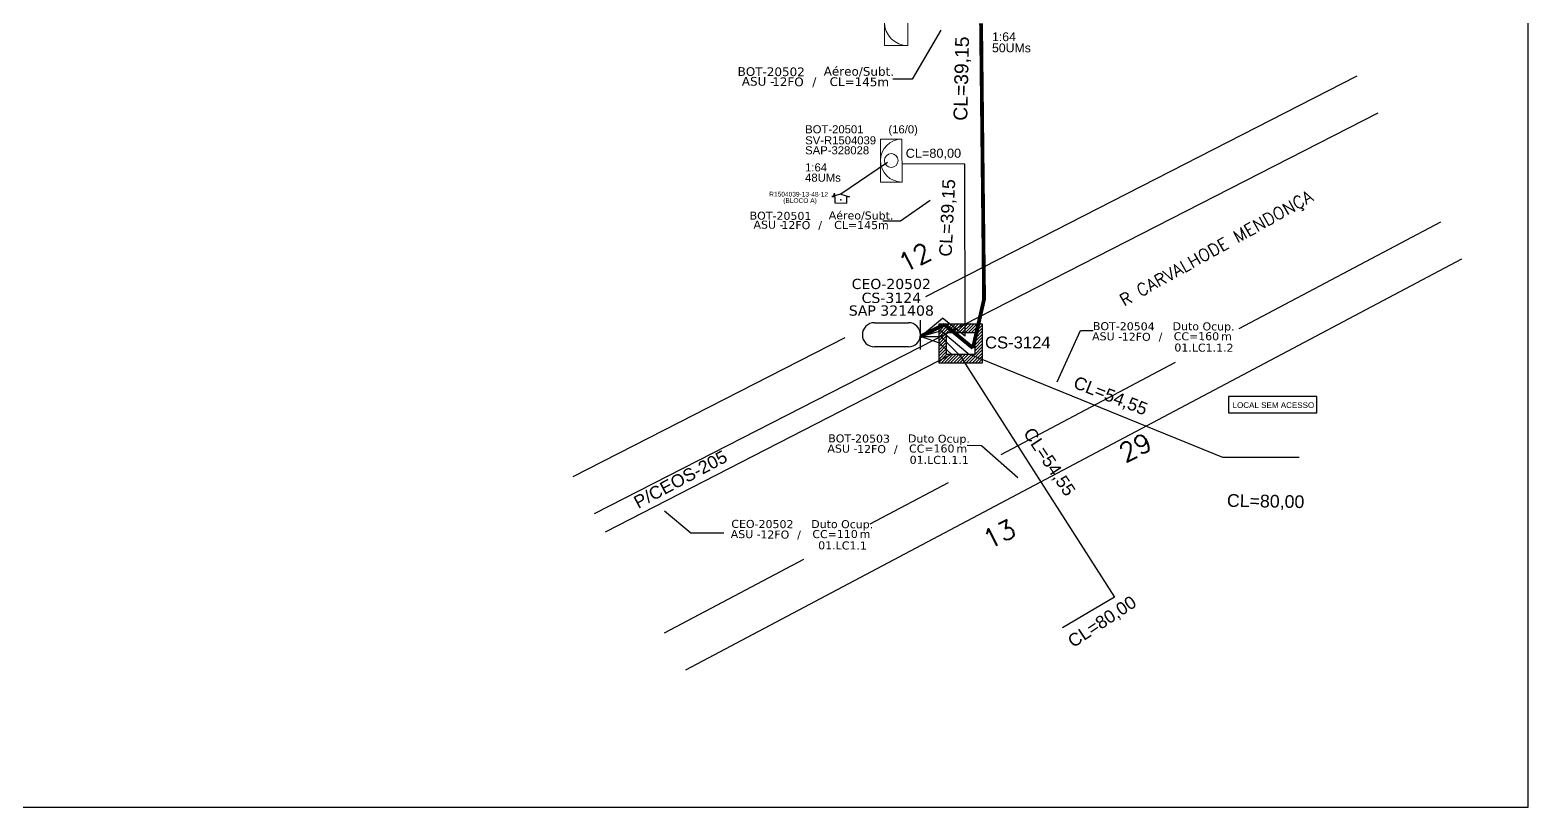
# Model space of a CAD drawing. Header units: inches. Extents: x 27113 to 27952, y 293751 to 294345.
# Drawn here: x 27544.4 to 27952, y 293751 to 293962.3 of the extents above; entities that cross this region are included whole.
import ezdxf
from ezdxf.enums import TextEntityAlignment as Align

# ---------------------------------------------------------------- set-up
doc = ezdxf.new("R2010")
doc.units = ezdxf.units.IN
doc.header["$MEASUREMENT"] = 0
for name, color, linetype in [('10.1-Caixas Subterrâneas', 5, 'Continuous'), ('20.4-CEOS', 1, 'Continuous'), ('20.5-CEO', 1, 'Continuous'), ('CAP a instalar', 1, 'Continuous'), ('DROP DE CLIENTE', 140, 'Continuous'), ('label_cabos', 7, 'Continuous'), ('Meio Fio', 7, 'Continuous'), ('Metragem', 92, 'Continuous'), ('ml', 1, 'Continuous'), ('MUB', 252, 'Continuous'), ('Surveys Casinhas', 7, 'Continuous'), ('Surveys legendas', 7, 'Continuous')]:
    doc.layers.add(name, color=color, linetype=linetype)
doc.layers.add("20.0-LEGENDA DOS CDO'S", color=1, linetype='Continuous', lineweight=0)
doc.layers.add('20.1-CDO_INTERIOR', color=1, linetype='Continuous', lineweight=0)
doc.styles.add('ARIAL', font='arial.ttf')
doc.styles.add('ROMANS', font='ROMANS.SHX', dxfattribs={"height": 2.5})
doc.styles.add('siredit', font='verdana.ttf')
doc.styles.get("Standard").update_dxf_attribs({"font": 'arial.ttf'})
doc.linetypes.add('FENCELINE1', pattern='A,0.25,-0.1,[133,ltypeshp.shx,S=0.1,R=0,X=-0.1,Y=0],-0.1,1', length=1.45)
doc.dimstyles.get("Standard").update_dxf_attribs({"dimtxt": 0.18, "dimasz": 0.18, "dimexe": 0.18, "dimexo": 0.0625, "dimgap": 0.09, "dimtad": 0, "dimtih": 1, "dimtoh": 1, "dimdec": 4, "dimzin": 0, "dimdsep": 46, "dimtxsty": 'Standard', "dimcen": 0.09, "dimadec": 0, "dimazin": 0, "dimtfac": 1, "dimtdec": 4, "dimtofl": 0, "dimtmove": 0, "dimatfit": 3, "dimfxl": 0, "dimtolj": 1, "dimtzin": 0, "dimarcsym": 0})

# ---------------------------------------------------------------- blocks, each defined once
blk = doc.blocks.new('*X13')
at = {"color": 0, "linetype": 'Continuous'}
for p, q in [((-1.25, 0.34099), (-0.49099, 1.1)), ((-1.25, 0.517767), (-0.667767, 1.1)), ((-1.25, 0.694544), (-0.844544, 1.1)), ((-1.25, 0.87132), (-1.02132, 1.1)), ((-1.25, 1.048097), (-1.198097, 1.1)), ((-0.789214, 0.625), (-0.314214, 1.1)), ((-0.612437, 0.625), (-0.137437, 1.1)), ((-0.43566, 0.625), (0.03934, 1.1)), ((-0.258883, 0.625), (0.216117, 1.1)), ((-0.082107, 0.625), (0.392893, 1.1)), ((0.09467, 0.625), (0.56967, 1.1)), ((0.271447, 0.625), (0.746447, 1.1)), ((0.448223, 0.625), (0.923223, 1.1)), ((0.625, 0.625), (1.1, 1.1)), ((0.801777, 0.625), (1.25, 1.073223)), ((0.8035, 0.449947), (1.25, 0.896447)), ((-1.25, 0.164214), (-0.8035, 0.610714)), ((-1.25, -0.012563), (-0.8035, 0.433937)), ((-1.25, -0.18934), (-0.8035, 0.25716)), ((-1.25, -0.366117), (-0.8035, 0.080383)), ((0.8035, 0.27317), (1.25, 0.71967)), ((0.8035, 0.096393), (1.25, 0.542893)), ((0.8035, -0.080383), (1.25, 0.366117)), ((0.8035, -0.25716), (1.25, 0.18934)), ((0.8035, -0.433937), (1.25, 0.012563)), ((-1.25, -0.542893), (-0.8035, -0.096393)), ((-1.25, -0.71967), (-0.8035, -0.27317)), ((-1.25, -0.896447), (-0.8035, -0.449947)), ((-1.25, -1.073223), (-0.801777, -0.625)), ((-1.1, -1.1), (-0.625, -0.625)), ((-0.923223, -1.1), (-0.448223, -0.625)), ((-0.746447, -1.1), (-0.271447, -0.625)), ((-0.56967, -1.1), (-0.09467, -0.625)), ((-0.392893, -1.1), (0.082107, -0.625)), ((-0.216117, -1.1), (0.258883, -0.625)), ((-0.03934, -1.1), (0.43566, -0.625)), ((0.137437, -1.1), (0.612437, -0.625)), ((0.314214, -1.1), (0.789214, -0.625)), ((0.49099, -1.1), (1.25, -0.34099)), ((0.667767, -1.1), (1.25, -0.517767)), ((0.8035, -0.610714), (1.25, -0.164214)), ((0.844544, -1.1), (1.25, -0.694544)), ((1.02132, -1.1), (1.25, -0.87132)), ((1.198097, -1.1), (1.25, -1.048097))]:
    blk.add_line(p, q, dxfattribs=at)
blk = doc.blocks.new('MANHOLE_MQ')
at = {"color": 0, "linetype": 'Continuous'}
for p, q in [((0.00000623, 0.00000569), (-0.00000627, 0.00000569)), ((-0.00000627, 0.00000569), (-0.00000627, -0.00000531)), ((0.00000623, -0.00000531), (0.00000623, 0.00000569)), ((-0.00000404, 0.00000331), (0.00000399, 0.00000331)), ((-0.00000404, -0.00000294), (-0.00000404, 0.00000331)), ((0.00000399, 0.00000331), (0.00000399, -0.00000294)), ((0.00000399, -0.00000294), (-0.00000404, -0.00000294)), ((0.00000399, -0.00000294), (0.00000399, -0.00000294)), ((-0.00000627, -0.00000531), (0.00000623, -0.00000531))]:
    blk.add_line(p, q, dxfattribs=at)
at = {"color": 0, "linetype": 'Continuous', "xscale": 5e-06, "yscale": 5e-06, "zscale": 1e-05}
blk.add_blockref('*X13', (-0.00000002, 0.00000019), dxfattribs=at)
blk = doc.blocks.new('LEGENDA DOS CABOS')
at = {"layer": 'label_cabos', "color": 0, "style": 'siredit'}
for tag, p in [('ID', (4.24, 1.63)), ('XX', (14.31, 1.67)), ('TIPO_CABO', (2.74, 0.52)), ('CABO', (6.16, 0.47)), ('/', (9.19, 0.47)), ('METROS', (14.36, 0.47))]:
    blk.add_attdef(tag, text='', height=1, rotation=359.69, dxfattribs=at).set_placement(p, align=Align.MIDDLE_CENTER)
blk = doc.blocks.new('SURVEY_SURVEY')
at = {"layer": 'Surveys Casinhas'}
for p, q in [((0, 0.000019), (-0.0000189, 0.0000135)), ((-0.0000189, 0.0000135), (-0.0000129, 0.0000135)), ((-0.0000129, 0), (-0.0000129, 0.0000135)), ((0.0000129, 0), (-0.0000129, 0)), ((0, 0.000019), (0.0000189, 0.0000135)), ((0.0000126, 0.0000198), (0.0000146, 0.0000198)), ((0.0000126, 0.0000154), (0.0000126, 0.0000198)), ((0.0000189, 0.0000135), (0.0000129, 0.0000135)), ((0.0000129, 0.0000135), (0.0000129, 0)), ((0.0000146, 0.0000198), (0.0000146, 0.0000148))]:
    blk.add_line(p, q, dxfattribs=at)
blk.add_point((0, 0.0000067), dxfattribs=at)
blk = doc.blocks.new('Inst CB DT OCUP CFOA-SM-ASU-120-S-12')
at = {"layer": 'label_cabos', "color": 0, "style": 'siredit'}
for tag, flags, p in [('ID_ATIVIDADE', 3, (1.31, 2.67)), ('FATOR', 1, (11.56, 2.55))]:
    blk.add_attdef(tag, text='', height=1, rotation=359.69, dxfattribs=dict(at, flags=flags)).set_placement(p, align=Align.MIDDLE_CENTER)
for tag, p in [('TIPO_CABO', (1.26, 0)), ('DESTINO_CABO', (3.13, 1.26)), ('CABO', (4.69, -0.05)), ('/', (7.71, -0.05)), ('LANCE', (10.91, 0)), ('TIPO_CABO', (13.11, 1.24)), ('UND', (15.96, 0)), ('FID', (13.15, -1.41))]:
    blk.add_attdef(tag, text='', height=1, rotation=359.69, dxfattribs=at).set_placement(p, align=Align.MIDDLE_CENTER)
blk.add_attdef('QTDE', (12.43, -0.47), '', height=1, rotation=359.69, dxfattribs=at)

msp = doc.modelspace()

# ---------------------------------------------------------------- linework, layer by layer
msp.add_lwpolyline([(27113.44, 293750.99), (27952, 293750.99), (27952, 294344.99), (27113.44, 294344.99), (27113.44, 293750.99)])
at = {"layer": '20.1-CDO_INTERIOR', "lineweight": 18}
msp.add_lwpolyline([(27776.9, 293958.05), (27776.89, 293970.76), (27783.24, 293970.76), (27783.25, 293958.06)], close=True, dxfattribs=at)
at = {"layer": '20.1-CDO_INTERIOR', "color": 0, "lineweight": 18}
msp.add_lwpolyline([(27775.83, 293920.95), (27775.82, 293932.63), (27781.66, 293932.63), (27781.67, 293920.95)], close=True, dxfattribs=at)
msp.add_circle((27778.74, 293926.79), 1.87, dxfattribs=at)
at = {"layer": '20.1-CDO_INTERIOR', "lineweight": 18}
msp.add_arc((27783.25, 293964.41), 6.35, 90.0276, 270.0276, dxfattribs=at)
at = {"layer": '20.1-CDO_INTERIOR', "color": 0, "lineweight": 18}
msp.add_arc((27781.66, 293926.79), 5.84, 90.0276, 270.0276, dxfattribs=at)
at = {"layer": '20.5-CEO', "color": 5}
for p, q in [((27774.17, 293882.69), (27783.4, 293882.69)), ((27783.4, 293876.11), (27774.17, 293876.11))]:
    msp.add_line(p, q, dxfattribs=at)
msp.add_lwpolyline([(27786.68, 293875.43), (27786.68, 293883.36)], dxfattribs=at)
for centre, start, end in [((27774.17, 293879.4), 90, 270), ((27783.4, 293879.4), 270, 90)]:
    msp.add_arc(centre, 3.29, start, end, dxfattribs=at)
at = {"layer": 'CAP a instalar', "color": 0, "linetype": 'FENCELINE1', "ltscale": 5}
for p, q in [((27798.8, 293925.83), (27781.66, 293925.87)), ((27786.68, 293878.98), (27792.65, 293883.94)), ((27798.83, 293879.01), (27792.65, 293883.94))]:
    msp.add_line(p, q, dxfattribs=at)
at = {"layer": 'CAP a instalar', "color": 0, "ltscale": 5}
for p, q in [((27798.83, 293879.01), (27798.8, 293925.83)), ((27786.68, 293878.94), (27792.27, 293880.45)), ((27799.57, 293874.36), (27792.27, 293880.45)), ((27786.81, 293878.94), (27791.56, 293877.33)), ((27786.81, 293878.94), (27792.27, 293878.9)), ((27795.14, 293874.12), (27791.56, 293877.33)), ((27797.54, 293873.66), (27792.27, 293878.9)), ((27700.98, 293825.79), (27795.14, 293874.12)), ((27797.54, 293873.66), (27839.45, 293808.09)), ((27799.57, 293874.36), (27868.88, 293846.11)), ((27868.88, 293846.11), (27889.77, 293846.11)), ((27839.45, 293808.09), (27825.3, 293799.69))]:
    msp.add_line(p, q, dxfattribs=at)
at = {"layer": 'CAP a instalar', "ltscale": 5, "const_width": 1.04}
for points in [[(27800.97, 293875.79), (27804, 293889.1), (27803.18, 293964.07)], [(27800.97, 293875.79), (27793.21, 293882.19)]]:
    msp.add_lwpolyline(points, dxfattribs=at)
at = {"layer": 'CAP a instalar', "linetype": 'FENCELINE1', "ltscale": 5, "const_width": 1.04}
msp.add_lwpolyline([(27786.68, 293878.98), (27793.21, 293882.19)], dxfattribs=at)
at = {"layer": 'DROP DE CLIENTE'}
msp.add_lwpolyline([(27777.74, 293926.26), (27765, 293917.67)], dxfattribs=at)
at = {"layer": 'Meio Fio', "color": 3}
msp.add_lwpolyline([(27894.58, 293862.63), (27870.5, 293862.63), (27870.5, 293858.18), (27894.58, 293858.18)], close=True, dxfattribs=at)
at = {"layer": 'MUB'}
for points in [[(27788.12, 293889.86), (27905.49, 293949.81)], [(27698.03, 293830.83), (27911.26, 293939.75)], [(27873.4, 293881.09), (27928.24, 293910.1)], [(27722.89, 293788.34), (27934.01, 293900.05)], [(27692.17, 293840.84), (27766.23, 293878.67)], [(27808.66, 293846.83), (27856.09, 293871.93)], [(27773.04, 293827.99), (27794.35, 293839.26)], [(27717.03, 293798.35), (27754.98, 293818.43)]]:
    msp.add_lwpolyline(points, dxfattribs=at)

# ---------------------------------------------------------------- block references
at = {"layer": '10.1-Caixas Subterrâneas', "color": 30, "xscale": 955812.6516892563, "yscale": 955812.6516892563, "zscale": 955812.6516892563, "rotation": 180.0000000000633}
msp.add_blockref('MANHOLE_MQ', (27797.61, 293877.19), dxfattribs=at)
at = {"layer": 'label_cabos', "color": 0, "lineweight": 0}
for p, xscale, yscale, zscale, values in [((27736.04, 293947.09), 2.368834637978301, 2.368834637978301, 2.989940358299946, {'ID': 'BOT-20502', 'CABO': '12FO', 'METROS': 'CL=145m', 'XX': 'Aéreo/Subt.', '/': '/', 'TIPO_CABO': 'ASU -'}), ((27739.38, 293908.22), 2.176857553680325, 2.176857553680325, 2.747627103077895, {'ID': 'BOT-20501', 'CABO': '12FO', 'METROS': 'CL=145m', 'XX': 'Aéreo/Subt.', '/': '/', 'TIPO_CABO': 'ASU -'})]:
    msp.add_blockref('LEGENDA DOS CABOS', p, dxfattribs=dict(at, xscale=xscale, yscale=yscale, zscale=zscale)).add_auto_attribs(values)
ref = msp.add_blockref('Inst CB DT OCUP CFOA-SM-ASU-120-S-12', (27835.2, 293878.99), dxfattribs=dict(at, xscale=2.176857553680325, yscale=2.176857553680325, zscale=2.176857553680325))
ref.add_attrib('DESTINO_CABO', 'BOT-20504', dxfattribs={"color": 0, "height": 2.177, "rotation": 359.69, "style": 'siredit'}).set_placement((27842.01, 293881.73), align=Align.MIDDLE_CENTER)
ref.add_attrib('CABO', '12FO', dxfattribs={"color": 0, "height": 2.177, "rotation": 359.69, "style": 'siredit'}).set_placement((27845.4, 293878.87), align=Align.MIDDLE_CENTER)
ref.add_attrib('TIPO_CABO', 'Duto Ocup.', dxfattribs={"color": 0, "height": 2.177, "rotation": 359.69, "style": 'siredit'}).set_placement((27863.73, 293881.7), align=Align.MIDDLE_CENTER)
ref.add_attrib('/', '/', dxfattribs={"color": 0, "height": 2.18, "rotation": 359.69, "style": 'siredit'}).set_placement((27851.99, 293878.87), align=Align.MIDDLE_CENTER)
ref.add_attrib('TIPO_CABO', 'ASU - ', dxfattribs={"color": 0, "height": 2.177, "rotation": 359.69, "style": 'siredit'}).set_placement((27837.94, 293878.98), align=Align.MIDDLE_CENTER)
ref.add_attrib('FID', '01.LC1.1.2', dxfattribs={"color": 0, "height": 2.177, "rotation": 359.69, "style": 'siredit'}).set_placement((27863.82, 293875.91), align=Align.MIDDLE_CENTER)
ref.add_attrib('LANCE', 'CC=', dxfattribs={"color": 0, "height": 2.177, "rotation": 359.69, "style": 'siredit'}).set_placement((27858.94, 293878.99), align=Align.MIDDLE_CENTER)
ref.add_attrib('QTDE', '160', (27862.25, 293877.95), dxfattribs={"color": 0, "height": 2.177, "rotation": 359.69, "style": 'siredit'})
ref.add_attrib('UND', 'm', dxfattribs={"color": 0, "height": 2.18, "rotation": 359.69, "style": 'siredit'}).set_placement((27869.95, 293878.99), align=Align.MIDDLE_CENTER)
ref = msp.add_blockref('Inst CB DT OCUP CFOA-SM-ASU-120-S-12', (27763.18, 293848.46), dxfattribs=dict(at, xscale=2.176857553680325, yscale=2.176857553680325, zscale=2.176857553680325))
ref.add_attrib('DESTINO_CABO', 'BOT-20503', dxfattribs={"color": 0, "height": 2.177, "rotation": 359.69, "style": 'siredit'}).set_placement((27770, 293851.2), align=Align.MIDDLE_CENTER)
ref.add_attrib('CABO', '12FO', dxfattribs={"color": 0, "height": 2.177, "rotation": 359.69, "style": 'siredit'}).set_placement((27773.38, 293848.34), align=Align.MIDDLE_CENTER)
ref.add_attrib('TIPO_CABO', 'Duto Ocup.', dxfattribs={"color": 0, "height": 2.177, "rotation": 359.69, "style": 'siredit'}).set_placement((27791.72, 293851.17), align=Align.MIDDLE_CENTER)
ref.add_attrib('/', '/', dxfattribs={"color": 0, "height": 2.18, "rotation": 359.69, "style": 'siredit'}).set_placement((27779.97, 293848.34), align=Align.MIDDLE_CENTER)
ref.add_attrib('TIPO_CABO', 'ASU - ', dxfattribs={"color": 0, "height": 2.177, "rotation": 359.69, "style": 'siredit'}).set_placement((27765.93, 293848.45), align=Align.MIDDLE_CENTER)
ref.add_attrib('FID', '01.LC1.1.1', dxfattribs={"color": 0, "height": 2.177, "rotation": 359.69, "style": 'siredit'}).set_placement((27791.8, 293845.38), align=Align.MIDDLE_CENTER)
ref.add_attrib('LANCE', 'CC=', dxfattribs={"color": 0, "height": 2.177, "rotation": 359.69, "style": 'siredit'}).set_placement((27786.93, 293848.46), align=Align.MIDDLE_CENTER)
ref.add_attrib('QTDE', '160', (27790.24, 293847.42), dxfattribs={"color": 0, "height": 2.177, "rotation": 359.69, "style": 'siredit'})
ref.add_attrib('UND', 'm', dxfattribs={"color": 0, "height": 2.18, "rotation": 359.69, "style": 'siredit'}).set_placement((27797.93, 293848.46), align=Align.MIDDLE_CENTER)
ref = msp.add_blockref('Inst CB DT OCUP CFOA-SM-ASU-120-S-12', (27736.87, 293825.21), dxfattribs=dict(at, xscale=2.176857553680325, yscale=2.176857553680325, zscale=2.817130784732606))
ref.add_attrib('DESTINO_CABO', 'CEO-20502', dxfattribs={"color": 0, "height": 2.177, "rotation": 359.69, "style": 'siredit'}).set_placement((27743.69, 293827.95), align=Align.MIDDLE_CENTER)
ref.add_attrib('CABO', '12FO', dxfattribs={"color": 0, "height": 2.177, "rotation": 359.69, "style": 'siredit'}).set_placement((27747.07, 293825.09), align=Align.MIDDLE_CENTER)
ref.add_attrib('TIPO_CABO', 'Duto Ocup.', dxfattribs={"color": 0, "height": 2.177, "rotation": 359.69, "style": 'siredit'}).set_placement((27765.4, 293827.91), align=Align.MIDDLE_CENTER)
ref.add_attrib('/', '/', dxfattribs={"color": 0, "height": 2.18, "rotation": 359.69, "style": 'siredit'}).set_placement((27753.66, 293825.09), align=Align.MIDDLE_CENTER)
ref.add_attrib('TIPO_CABO', 'ASU - ', dxfattribs={"color": 0, "height": 2.177, "rotation": 359.69, "style": 'siredit'}).set_placement((27739.62, 293825.2), align=Align.MIDDLE_CENTER)
ref.add_attrib('FID', '01.LC1.1', dxfattribs={"color": 0, "height": 2.177, "rotation": 359.69, "style": 'siredit'}).set_placement((27765.49, 293822.13), align=Align.MIDDLE_CENTER)
ref.add_attrib('LANCE', 'CC=', dxfattribs={"color": 0, "height": 2.177, "rotation": 359.69, "style": 'siredit'}).set_placement((27760.62, 293825.21), align=Align.MIDDLE_CENTER)
ref.add_attrib('QTDE', '110', (27763.93, 293824.17), dxfattribs={"color": 0, "height": 2.177, "rotation": 359.69, "style": 'siredit'})
ref.add_attrib('UND', 'm', dxfattribs={"color": 0, "height": 2.18, "rotation": 359.69, "style": 'siredit'}).set_placement((27771.62, 293825.21), align=Align.MIDDLE_CENTER)
at = {"layer": 'Surveys Casinhas', "xscale": -127951.2273828657, "yscale": 127951.227382868, "zscale": 127951.227382868, "rotation": 359.8618444730036}
msp.add_blockref('SURVEY_SURVEY', (27765, 293915.24), dxfattribs=at)

# ---------------------------------------------------------------- texts
at = {"color": 3, "insert": (27871.62, 293861.06), "char_height": 1.5632, "width": 76.6764, "attachment_point": 1, "style": 'ARIAL'}
msp.add_mtext('LOCAL SEM ACESSO', dxfattribs=at)
at = {"layer": '10.1-Caixas Subterrâneas', "color": 30, "style": 'ARIAL'}
msp.add_text('CS-3124', height=3.239, dxfattribs=at).set_placement((27804.25, 293875.7))
at = {"layer": "20.0-LEGENDA DOS CDO'S", "color": 1, "style": 'ARIAL'}
for s, p in [('1:64', (27806.16, 293959.26)), ('50UMs', (27806.16, 293956.23))]:
    msp.add_text(s, height=2.392, rotation=359.9724, dxfattribs=at).set_placement(p)
at = {"layer": "20.0-LEGENDA DOS CDO'S", "color": 0, "style": 'ARIAL'}
for s, height, p in [('SV-R1504039', 2.1981, (27755.33, 293931.19)), ('BOT-20501', 2.198, (27755.32, 293934.19)), ('SAP-328028', 2.198, (27755.32, 293928.48)), ('1:64', 2.198, (27755.3, 293923.83)), ('48UMs', 2.198, (27755.3, 293921.04))]:
    msp.add_text(s, height=height, rotation=359.9724, dxfattribs=at).set_placement(p)
msp.add_text('           (16/0)', height=2.1981, rotation=359.9724, dxfattribs=at).set_placement((27777.29, 293934.18), align=Align.CENTER)
at = {"layer": '20.4-CEOS', "color": 5, "style": 'siredit'}
msp.add_text('CEO-20502', height=2.774, dxfattribs=at).set_placement((27778.75, 293894.62), align=Align.TOP_CENTER)
at = {"layer": '20.5-CEO', "color": 5, "style": 'siredit'}
for s, p in [('CS-3124', (27778.78, 293890.85)), ('SAP 321408', (27778.78, 293887.39))]:
    msp.add_text(s, height=2.785, dxfattribs=at).set_placement(p, align=Align.TOP_CENTER)
at = {"layer": 'Metragem', "style": 'ARIAL'}
for tag, height, rotation, p in [('CL=39,15', 3.759, 88.7143, (27799.67, 293949.03)), ('CL=80,00', 2.473, 0.0752, (27790.22, 293927.54)), ('CL=39,15', 3.454, 87.3052, (27795.67, 293911.12)), ('CL=54,55', 3.454, 338.575, (27837.81, 293861.26)), ('CL=54,55', 3.454, 303.7443, (27820.38, 293843.93)), ('P/CEOS-205', 3.454, 27.9808, (27722.19, 293838.59)), ('CL=80,00', 3.454, 358.995, (27880.58, 293832.46)), ('CL=80,00', 3.454, 33.5293, (27837.03, 293800))]:
    msp.add_attdef(tag, text='(XX/YY)', height=height, rotation=rotation, dxfattribs=at).set_placement(p, align=Align.CENTER)
at = {"layer": 'MUB', "color": 5, "style": 'ROMANS'}
msp.add_text('R CARVALHODE MENDONÇA', height=3.3042, rotation=29.2132, dxfattribs=at).set_placement((27842.05, 293887.06))
at = {"layer": 'MUB', "style": 'ROMANS'}
for s, rotation, p in [('12', 27.643, (27785.13, 293900.45)), ('29', 26.395, (27845.13, 293848.77)), ('13', 26.395, (27808.11, 293825.22))]:
    msp.add_text(s, height=5.101, rotation=rotation, dxfattribs=at).set_placement(p, align=Align.MIDDLE_CENTER)
at = {"layer": 'Surveys legendas'}
for s, height, p in [('R1504039-13-48-12', 1.2795, (27745.55, 293917.02)), ('(BLOCO A)', 1.28, (27749.35, 293915.29))]:
    msp.add_text(s, height=height, rotation=359.7837, dxfattribs=at).set_placement(p)

# ---------------------------------------------------------------- leaders
at = {"layer": 'ml', "color": 0}
for points in [[(27792.27, 293962.21), (27784.42, 293948.91), (27779.14, 293948.92)], [(27789.33, 293915.95), (27781.3, 293910.31), (27776.45, 293910.31)], [(27823.93, 293866.64), (27830.28, 293880.61), (27833.64, 293880.61)], [(27813.18, 293840.47), (27803.28, 293849.25), (27799.37, 293849.27)], [(27717.01, 293831.52), (27724.21, 293825.58), (27733.2, 293825.57)]]:
    msp.add_leader(points, dimstyle='Standard', override={"dimasz": 0.5, "dimgap": 0.09, "dimtad": 0}, dxfattribs=at)

doc.saveas('drawing.dxf')
